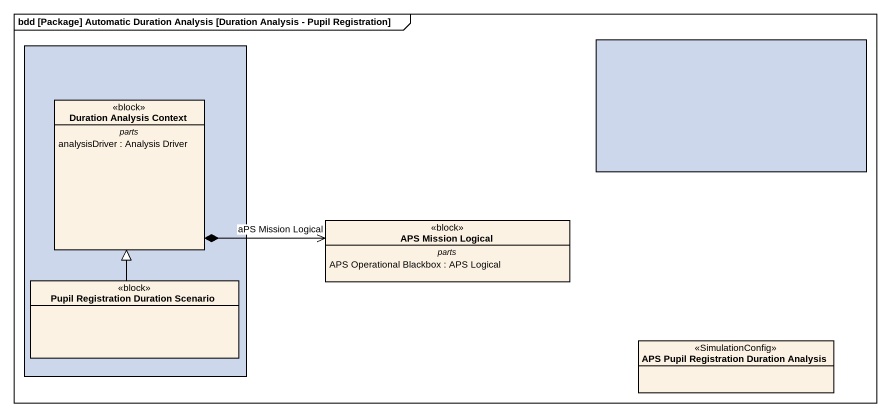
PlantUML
@startuml
mainframe bdd [Package] Automatic Duration Analysis [Duration Analysis - Pupil Registration]
allowmixing
hide circle
hide empty members
rectangle " " as rectangle1 #CDD7EB {
  class "Duration Analysis Context" as Duration_Analysis_Context <<block>> {
    -- parts --
    analysisDriver : Analysis Driver
  }
  class "Pupil Registration Duration Scenario" as Pupil_Registration_Duration <<block>>
}
rectangle " " as rectangle2 #CDD7EB
class "APS Mission Logical" as APS_Mission_Logical <<block>> {
  -- parts --
  APS Operational Blackbox : APS Logical
}
class "APS Pupil Registration Duration Analysis" as APS_Pupil_Registration <<SimulationConfig>>
Duration_Analysis_Context *-right-> "aPS Mission Logical" APS_Mission_Logical
Pupil_Registration_Duration -up-|> Duration_Analysis_Context
@enduml
